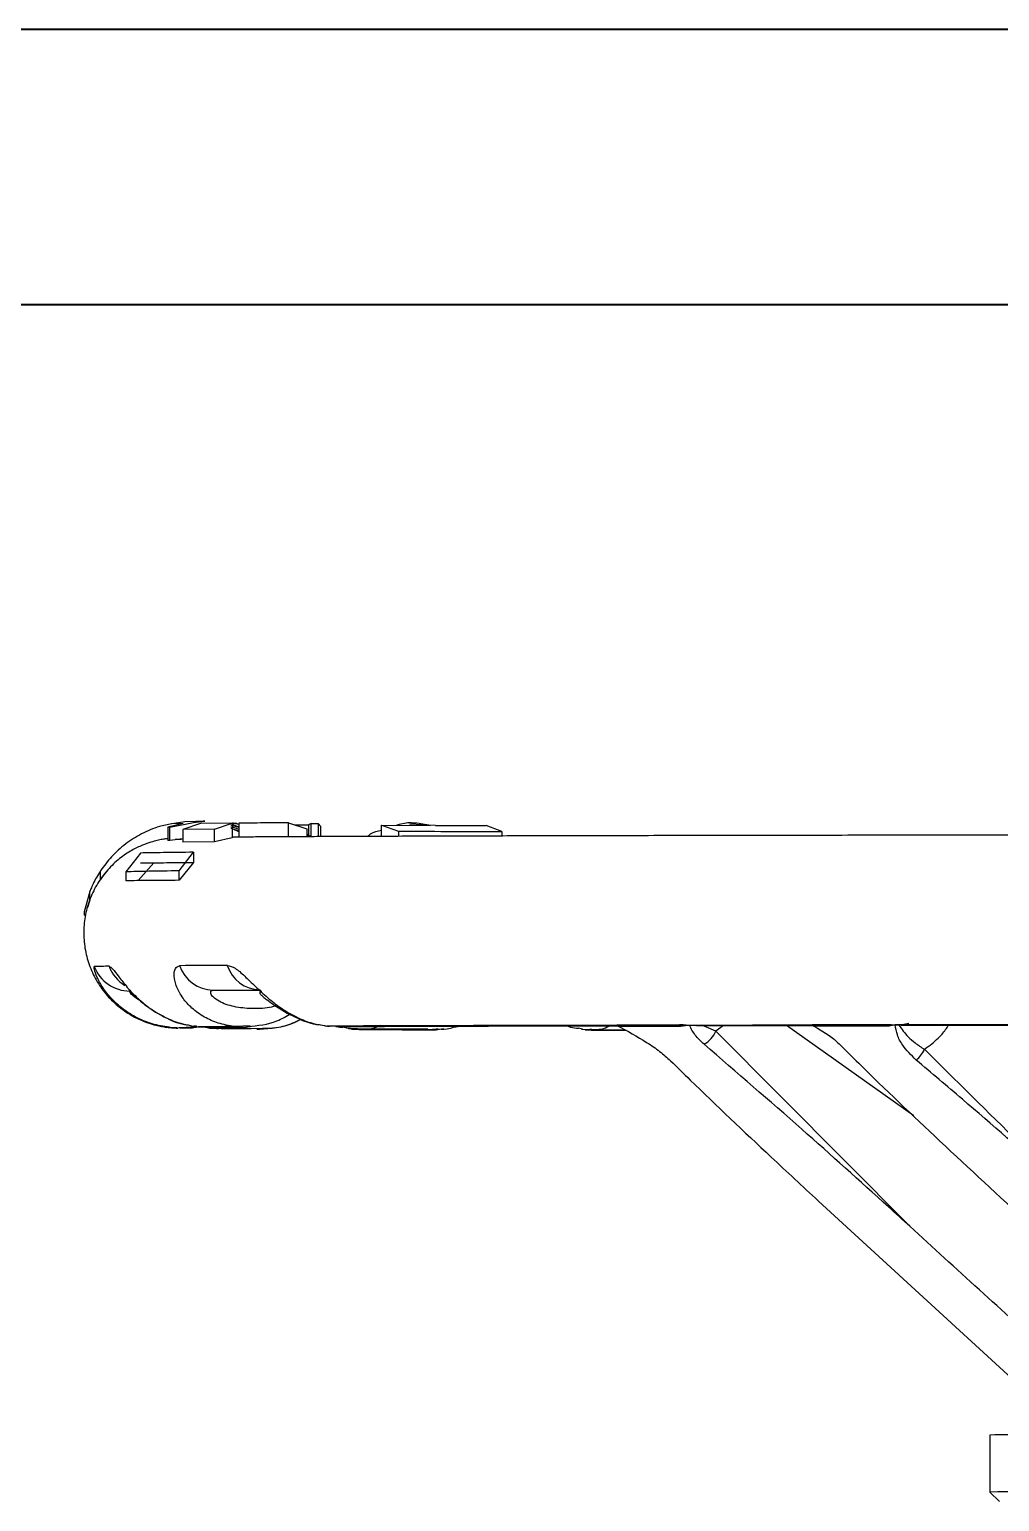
# Model space of a CAD drawing. Header units: millimetres. Extents: x 2180 to 4616, y 795 to 2518.
# Drawn here: x 3577.1 to 3679.2, y 2363 to 2518 of the extents above; entities that cross this region are included whole.
import ezdxf

# ---------------------------------------------------------------- set-up
doc = ezdxf.new("R2010")
doc.units = ezdxf.units.MM
doc.layers.add('AM_BOR', color=7, linetype='Continuous', lineweight=50)
doc.layers.add('粗实线', color=7, linetype='Continuous', lineweight=40)

# ---------------------------------------------------------------- blocks, each defined once
blk = doc.blocks.new('rA3')
at = {"layer": '粗实线'}
for p, q in [((753.384, 421.26), (333.384, 421.26)), ((748.384, 416.26), (358.384, 416.26))]:
    blk.add_line(p, q, dxfattribs=at)

msp = doc.modelspace()

# ---------------------------------------------------------------- linework, layer by layer
at = {"color": 7, "linetype": 'Continuous', "lineweight": 25}
for p, q in [((3593.257, 2434.342), (3591.666, 2433.976)), ((3591.844, 2433.98), (3591.666, 2433.976)), ((3591.666, 2433.976), (3591.666, 2432.571)), ((3591.844, 2433.98), (3594.346, 2434.474)), ((3591.844, 2432.574), (3591.844, 2433.98)), ((3593.447, 2434.54), (3592.055, 2434.316)), ((3593.257, 2434.342), (3592.055, 2434.316)), ((3595.08, 2434.351), (3593.218, 2433.735)), ((3596.573, 2433.772), (3593.218, 2433.735)), ((3593.218, 2433.735), (3593.218, 2432.391)), ((3594.608, 2434.564), (3593.447, 2434.54)), ((3594.346, 2434.474), (3595.533, 2434.616)), ((3594.631, 2434.567), (3594.608, 2434.564)), ((3595.358, 2434.614), (3594.631, 2434.567)), ((3598.418, 2434.383), (3595.08, 2434.351)), ((3595.533, 2434.616), (3595.358, 2434.614)), ((3596.573, 2433.772), (3598.418, 2434.383)), ((3596.573, 2432.419), (3596.573, 2433.772)), ((3599.105, 2433.947), (3598.379, 2434.135)), ((3598.418, 2434.383), (3598.418, 2432.849)), ((3598.961, 2434.335), (3598.438, 2434.379)), ((3598.458, 2434.413), (3598.622, 2434.395)), ((3599.105, 2433.537), (3598.74, 2433.676)), ((3599.105, 2434.389), (3599.105, 2432.921)), ((3604.345, 2434.425), (3606.277, 2433.792)), ((3604.345, 2432.954), (3604.345, 2434.425)), ((3605.007, 2434.208), (3606.455, 2434.203)), ((3606.277, 2433.792), (3606.277, 2432.964)), ((3606.738, 2434.369), (3606.455, 2434.203)), ((3606.455, 2434.203), (3606.455, 2433.132)), ((3606.738, 2434.369), (3607.464, 2434.365)), ((3606.738, 2432.966), (3606.738, 2434.369)), ((3607.764, 2434.039), (3607.464, 2434.365)), ((3607.464, 2434.365), (3607.464, 2432.969)), ((3607.764, 2432.971), (3607.764, 2434.039)), ((3614.134, 2434.173), (3615.927, 2433.549)), ((3614.134, 2434.173), (3619.27, 2434.15)), ((3614.134, 2432.997), (3614.134, 2434.173)), ((3615.927, 2433.549), (3615.927, 2433.003)), ((3619.81, 2434.148), (3617.084, 2434.268)), ((3617.842, 2434.392), (3617.305, 2434.394)), ((3619.81, 2434.148), (3625.139, 2434.127)), ((3626.801, 2433.497), (3625.139, 2434.127)), ((3626.801, 2433.497), (3626.801, 2433.037)), ((3591.844, 2432.574), (3591.666, 2432.571)), ((3593.218, 2432.735), (3591.844, 2432.574)), ((3593.084, 2432.673), (3592.406, 2432.665)), ((3596.573, 2432.419), (3593.218, 2432.391)), ((3598.418, 2432.849), (3596.573, 2432.419)), ((3606.277, 2433.227), (3606.666, 2433.018)), ((3606.666, 2433.018), (3606.277, 2433.012)), ((3588.786, 2431.246), (3587.239, 2429.271)), ((3592.855, 2429.371), (3594.353, 2431.326)), ((3594.353, 2431.326), (3594.353, 2430.253)), ((3584.574, 2428.474), (3584.574, 2429.38)), ((3587.239, 2429.271), (3587.239, 2428.326)), ((3588.528, 2428.35), (3590.184, 2430.22)), ((3594.353, 2430.253), (3592.855, 2428.372)), ((3592.855, 2428.372), (3592.855, 2429.371)), ((3583.439, 2427.208), (3583.427, 2427.185)), ((3583.439, 2426.315), (3583.439, 2427.208)), ((3583.427, 2427.185), (3582.832, 2425.039)), ((3583.427, 2426.292), (3583.21, 2425.51)), ((3583.427, 2426.292), (3583.427, 2427.185)), ((3583.439, 2426.315), (3583.427, 2426.292)), ((3582.832, 2425.039), (3582.832, 2424.688)), ((3582.982, 2424.688), (3582.832, 2424.688)), ((3596.42, 2416.807), (3601.33, 2416.834)), ((3596.42, 2416.807), (3601.45, 2416.804)), ((3669.092, 2413.225), (3669.609, 2413.331)), ((3591.833, 2412.875), (3591.746, 2412.88)), ((3591.753, 2412.887), (3591.788, 2412.897)), ((3591.768, 2412.892), (3591.825, 2412.859)), ((3591.788, 2412.897), (3591.834, 2412.923)), ((3591.878, 2412.888), (3591.834, 2412.923)), ((3591.878, 2412.888), (3591.834, 2412.876)), ((3592.145, 2412.854), (3592.119, 2412.887)), ((3592.825, 2412.88), (3594.738, 2412.95)), ((3594.066, 2412.969), (3594.547, 2413.074)), ((3595.963, 2412.808), (3595.262, 2412.952)), ((3596.051, 2412.799), (3595.887, 2412.833)), ((3595.963, 2412.808), (3595.887, 2412.833)), ((3596.008, 2412.808), (3595.963, 2412.808)), ((3596.58, 2412.819), (3596.051, 2412.799)), ((3596.576, 2412.799), (3596.955, 2412.748)), ((3598.724, 2412.901), (3596.58, 2412.819)), ((3598.63, 2412.983), (3598.807, 2413.011)), ((3600.314, 2413.039), (3598.725, 2412.973)), ((3598.725, 2412.973), (3598.807, 2413.011)), ((3599.704, 2412.925), (3600.056, 2412.991)), ((3600.401, 2412.766), (3601.603, 2412.814)), ((3601.002, 2412.718), (3601.298, 2412.716)), ((3608.154, 2413.062), (3608.349, 2413.033)), ((3608.451, 2413.022), (3608.369, 2413.033)), ((3608.451, 2413.022), (3608.669, 2413.032)), ((3610.624, 2412.776), (3610.048, 2412.902)), ((3610.464, 2412.846), (3610.801, 2412.8)), ((3610.959, 2412.712), (3610.673, 2412.749)), ((3610.872, 2412.722), (3610.673, 2412.749)), ((3610.801, 2412.8), (3610.86, 2412.792)), ((3610.86, 2412.792), (3611.809, 2412.664)), ((3619.09, 2412.681), (3619.889, 2412.721)), ((3619.833, 2412.635), (3620.645, 2412.759)), ((3619.889, 2412.721), (3620.073, 2412.73)), ((3621.73, 2412.925), (3622.383, 2413.024)), ((3635.27, 2412.699), (3634.876, 2412.798)), ((3635.573, 2412.633), (3635.161, 2412.675)), ((3635.264, 2412.665), (3635.161, 2412.675)), ((3635.735, 2412.643), (3635.573, 2412.633)), ((3635.573, 2412.633), (3639.744, 2412.623)), ((3636.153, 2412.642), (3635.735, 2412.643)), ((3635.858, 2412.651), (3636.26, 2412.591)), ((3639.14, 2413.156), (3645.603, 2413.169)), ((3639.14, 2413.156), (3639.396, 2413.019)), ((3639.396, 2413.019), (3645.638, 2413.026)), ((3645.892, 2413.168), (3645.489, 2413.167)), ((3645.603, 2413.169), (3645.638, 2413.026)), ((3645.638, 2413.026), (3646.381, 2413.129)), ((3649.321, 2412.506), (3647.856, 2413.119)), ((3650.104, 2413.088), (3649.321, 2412.506)), ((3669.713, 2391.945), (3649.321, 2412.506)), ((3670.132, 2403.566), (3656.746, 2413.1)), ((3659.41, 2413.135), (3659.493, 2413.128)), ((3659.779, 2413.193), (3667.164, 2413.203)), ((3659.779, 2413.193), (3660.061, 2413.037)), ((3660.061, 2413.037), (3667.157, 2413.04)), ((3667.164, 2413.203), (3667.157, 2413.04)), ((3668.181, 2413.146), (3668.577, 2413.121)), ((3660.105, 2394.608), (3688.684, 2368.35)), ((3678.148, 2369.965), (3678.148, 2363.965)), ((3678.148, 2363.964), (3679.148, 2362.964))]:
    msp.add_line(p, q, dxfattribs=at)
for centre, radius, start, end in [((3586.795, 2306.869), 112.461, 90.67829, 91.46899), ((3587.644, 2420.707), 3.99, 200.7466, 269.94723), ((3589.198, 2420.721), 3.987, 200.53714, 238.92466), ((3616.541, -1480.969), 3900.426, 90.273673, 90.347423), ((3596.486, 2420.603), 3.796, 198.69099, 269.01094), ((3601.431, 2420.524), 3.692, 197.51104, 268.43264), ((3608.483, 3819.829), 1407.053, 269.518479, 269.594895), ((3646.583, 2413.707), 2.99, 299.82941, 336.32535), ((3668.523, 2411.787), 2.995, 308.67298, 336.20635), ((3685.222, 2048.032), 322.01, 89.73693, 91.25872), ((3689.943, 1613.432), 750.625, 89.883813, 90.900378)]:
    msp.add_arc(centre, radius, start, end, dxfattribs=at)
for points, knots in [([(3592.052, 2434.316), (3591.621, 2434.234), (3590.523, 2434.024), (3588.881, 2433.313), (3587.175, 2432.24), (3585.708, 2430.931), (3584.94, 2429.88), (3584.574, 2429.38)], [0, 0, 0, 0, 0.1436466, 0.3657796, 0.5794741, 0.7996194, 1, 1, 1, 1]), ([(3598.289, 2434.198), (3598.444, 2434.184), (3598.766, 2434.153), (3598.989, 2434.043), (3599.105, 2433.986)], [0, 0, 0, 0, 0.4794776, 1, 1, 1, 1]), ([(3598.289, 2434.007), (3598.381, 2433.99), (3598.697, 2433.929), (3598.935, 2433.827), (3599.105, 2433.754)], [0, 0, 0, 0, 0.2892723, 1, 1, 1, 1]), ([(3598.289, 2433.849), (3598.362, 2433.83), (3598.647, 2433.753), (3598.909, 2433.61), (3599.105, 2433.504)], [0, 0, 0, 0, 0.2547132, 1, 1, 1, 1]), ([(3599.105, 2434.258), (3599.103, 2434.258), (3598.884, 2434.324), (3598.65, 2434.304), (3598.418, 2434.284)], [0, 0, 0, 0, 0.0059339, 1, 1, 1, 1]), ([(3599.105, 2433.461), (3598.942, 2433.557), (3598.723, 2433.685), (3598.481, 2433.753), (3598.418, 2433.771)], [0, 0, 0, 0, 0.7422142, 1, 1, 1, 1]), ([(3598.43, 2434.405), (3598.584, 2434.41), (3598.77, 2434.415), (3598.949, 2434.363), (3598.98, 2434.354)], [0, 0, 0, 0, 0.8253899, 1, 1, 1, 1]), ([(3604.345, 2434.425), (3603.3, 2434.419), (3601.206, 2434.408), (3599.806, 2434.395), (3599.105, 2434.389)], [0, 0, 0, 0, 0.4988559, 1, 1, 1, 1]), ([(3612.664, 2432.991), (3612.767, 2433.084), (3613.189, 2433.465), (3613.727, 2433.565), (3614.134, 2433.641)], [0, 0, 0, 0, 0.2430477, 1, 1, 1, 1]), ([(3615.693, 2434.166), (3615.848, 2434.222), (3616.998, 2434.641), (3618.216, 2434.378), (3619.27, 2434.15)], [0, 0, 0, 0, 0.1344178, 1, 1, 1, 1]), ([(3615.927, 2433.549), (3617.584, 2433.541), (3620.906, 2433.523), (3624.833, 2433.506), (3626.801, 2433.497)], [0, 0, 0, 0, 0.498853, 1, 1, 1, 1]), ([(3591.666, 2432.763), (3591.613, 2432.757), (3591.475, 2432.742), (3591.097, 2432.686), (3590.529, 2432.573), (3589.808, 2432.38), (3588.895, 2432.053), (3587.769, 2431.506), (3586.512, 2430.658), (3585.284, 2429.496), (3584.233, 2428.08), (3583.44, 2426.485), (3582.94, 2424.771), (3582.752, 2422.995), (3582.88, 2421.213), (3583.323, 2419.481), (3584.065, 2417.856), (3585.082, 2416.388), (3586.342, 2415.124), (3587.707, 2414.172), (3588.966, 2413.565), (3589.962, 2413.224), (3590.722, 2413.036), (3591.295, 2412.934), (3591.618, 2412.892), (3591.722, 2412.882), (3591.746, 2412.88)], [0, 0, 0, 0, 0.0148867, 0.0392673, 0.0620584, 0.0873333, 0.1182037, 0.1585511, 0.2087423, 0.2639748, 0.320539, 0.3773811, 0.4342854, 0.491206, 0.5481328, 0.6050646, 0.6620035, 0.7189518, 0.7759064, 0.832816, 0.878701, 0.9113007, 0.9380514, 0.963413, 0.9915051, 1, 1, 1, 1]), ([(3753.148, 2433.168), (3750.75, 2433.168), (3747.369, 2433.168), (3742.366, 2433.167), (3738.074, 2433.167), (3732.97, 2433.165), (3727.628, 2433.164), (3722.062, 2433.162), (3716.36, 2433.159), (3710.575, 2433.156), (3704.75, 2433.152), (3698.92, 2433.148), (3693.113, 2433.143), (3687.354, 2433.138), (3681.663, 2433.133), (3676.058, 2433.126), (3670.558, 2433.12), (3665.176, 2433.112), (3659.927, 2433.105), (3654.823, 2433.097), (3649.875, 2433.088), (3645.095, 2433.079), (3640.493, 2433.07), (3636.076, 2433.06), (3631.854, 2433.05), (3627.834, 2433.04), (3624.023, 2433.029), (3620.425, 2433.018), (3617.047, 2433.007), (3613.892, 2432.996), (3610.964, 2432.985), (3608.265, 2432.973), (3605.797, 2432.961), (3603.557, 2432.95), (3601.552, 2432.938), (3599.827, 2432.927), (3598.864, 2432.92), (3598.418, 2432.916)], [0, 0, 0, 0, 0.0344071, 0.0485109, 0.0718894, 0.0961605, 0.1221805, 0.149305, 0.1772714, 0.2058697, 0.2349502, 0.2644009, 0.2941371, 0.3240924, 0.3542143, 0.3844599, 0.4147936, 0.445185, 0.4756078, 0.5060385, 0.5364555, 0.5668389, 0.5971695, 0.6274283, 0.6575964, 0.6876542, 0.7175815, 0.7473561, 0.7769545, 0.8063502, 0.8355137, 0.8644114, 0.8930048, 0.921249, 0.9490912, 0.9764687, 1, 1, 1, 1]), ([(3594.353, 2431.326), (3593.235, 2431.312), (3591.015, 2431.284), (3589.526, 2431.258), (3588.786, 2431.246)], [0, 0, 0, 0, 0.5034187, 1, 1, 1, 1]), ([(3584.574, 2429.38), (3584.428, 2429.15), (3584.141, 2428.696), (3583.802, 2428.04), (3583.586, 2427.562), (3583.486, 2427.321), (3583.448, 2427.228), (3583.442, 2427.214), (3583.439, 2427.208)], [0, 0, 0, 0, 0.2914797, 0.5750699, 0.8079281, 0.8967748, 0.9490808, 1, 1, 1, 1]), ([(3585.147, 2429.225), (3585.144, 2429.222), (3584.904, 2429.02), (3584.738, 2428.745), (3584.574, 2428.474)], [0, 0, 0, 0, 0.01355435, 1, 1, 1, 1]), ([(3592.855, 2429.371), (3591.727, 2429.353), (3589.487, 2429.318), (3587.985, 2429.286), (3587.239, 2429.271)], [0, 0, 0, 0, 0.5039201, 1, 1, 1, 1]), ([(3588.786, 2430.207), (3589.531, 2430.214), (3591.021, 2430.23), (3593.242, 2430.245), (3594.353, 2430.253)], [0, 0, 0, 0, 0.4999998, 1, 1, 1, 1]), ([(3592.855, 2428.372), (3591.735, 2428.364), (3589.494, 2428.349), (3587.991, 2428.333), (3587.239, 2428.326)], [0, 0, 0, 0, 0.5000002, 1, 1, 1, 1]), ([(3591.788, 2412.897), (3591.186, 2412.996), (3590.016, 2413.189), (3588.362, 2413.872), (3587.144, 2414.634), (3586.295, 2415.343), (3585.734, 2415.896), (3585.241, 2416.47), (3584.812, 2417.065), (3584.467, 2417.638), (3584.113, 2418.345), (3583.856, 2419.098), (3583.893, 2419.228), (3583.912, 2419.293)], [0, 0, 0, 0, 0.1284973, 0.2497639, 0.3799902, 0.4410033, 0.4995684, 0.5633982, 0.624473, 0.6884765, 0.7497189, 0.8750081, 1, 1, 1, 1]), ([(3585.464, 2419.322), (3585.58, 2419.26), (3585.812, 2419.135), (3586.465, 2418.24), (3587.196, 2417.308), (3587.907, 2416.522), (3588.679, 2415.758), (3589.57, 2415.026), (3590.561, 2414.381), (3591.616, 2413.812), (3593.028, 2413.242), (3594.197, 2413.05), (3594.798, 2412.952)], [0, 0, 0, 0, 0.1245331, 0.2497204, 0.3746604, 0.4358129, 0.4997369, 0.6193085, 0.6831267, 0.7499061, 0.8713351, 1, 1, 1, 1]), ([(3598.63, 2412.983), (3598.063, 2413.081), (3596.961, 2413.272), (3595.449, 2413.954), (3594.376, 2414.716), (3593.668, 2415.425), (3593.222, 2415.979), (3592.858, 2416.555), (3592.576, 2417.151), (3592.394, 2417.725), (3592.282, 2418.434), (3592.37, 2419.19), (3592.717, 2419.321), (3592.89, 2419.386)], [0, 0, 0, 0, 0.12847248, 0.24975174, 0.3799936, 0.44100837, 0.49957067, 0.56339972, 0.6244689, 0.68847721, 0.74971847, 0.87501061, 1, 1, 1, 1]), ([(3597.911, 2419.413), (3598.175, 2419.35), (3598.705, 2419.224), (3599.717, 2418.325), (3600.661, 2417.388), (3601.492, 2416.599), (3602.351, 2415.833), (3603.288, 2415.1), (3604.288, 2414.454), (3605.33, 2413.886), (3606.692, 2413.318), (3607.787, 2413.129), (3608.349, 2413.033)], [0, 0, 0, 0, 0.1245352, 0.2497123, 0.3746683, 0.4358121, 0.4997348, 0.6193036, 0.6831306, 0.7499247, 0.8713728, 1, 1, 1, 1]), ([(3587.581, 2416.893), (3587.572, 2416.891), (3587.539, 2416.883), (3587.665, 2416.73), (3587.944, 2416.429), (3588.558, 2415.836), (3589.594, 2414.951), (3591.29, 2413.936), (3592.772, 2413.259), (3593.683, 2413.165), (3593.819, 2413.151)], [0, 0, 0, 0, 0.023323, 0.0856596, 0.1580207, 0.2430344, 0.4417407, 0.6789866, 0.9522608, 1, 1, 1, 1]), ([(3588.838, 2415.671), (3588.709, 2415.733), (3588.326, 2415.916), (3587.88, 2416.286), (3587.599, 2416.643), (3587.626, 2416.692), (3587.64, 2416.716)], [0, 0, 0, 0, 0.1407072, 0.4184993, 0.7090977, 1, 1, 1, 1]), ([(3602.992, 2415.141), (3602.852, 2415.1), (3602.085, 2414.878), (3600.668, 2414.831), (3598.832, 2414.966), (3597.402, 2415.399), (3596.538, 2415.931), (3596.16, 2416.374), (3596.126, 2416.734), (3596.322, 2416.783), (3596.42, 2416.807)], [0, 0, 0, 0, 0.0426739, 0.2343151, 0.4259587, 0.6169991, 0.7170695, 0.8085352, 0.9042176, 1, 1, 1, 1]), ([(3601.546, 2416.675), (3601.5, 2416.662), (3601.347, 2416.618), (3601.281, 2416.543), (3601.384, 2416.372), (3601.658, 2416.128), (3601.999, 2415.856), (3602.462, 2415.508), (3603.552, 2414.733), (3605.133, 2413.871), (3606.748, 2413.254), (3607.548, 2413.18), (3607.743, 2413.162)], [0, 0, 0, 0, 0.0349153, 0.1182998, 0.1932785, 0.2622653, 0.3240599, 0.3768786, 0.4681528, 0.7421421, 0.9372986, 1, 1, 1, 1]), ([(3600.056, 2412.991), (3601.114, 2413.085), (3602.743, 2413.23), (3604.129, 2414.067), (3604.615, 2414.36)], [0, 0, 0, 0, 0.6493093, 1, 1, 1, 1]), ([(3601.271, 2412.716), (3601.882, 2412.749), (3603.077, 2412.813), (3604.548, 2413.211), (3605.356, 2413.598), (3605.632, 2413.73)], [0, 0, 0, 0, 0.4074999, 0.7971073, 1, 1, 1, 1]), ([(3601.603, 2412.814), (3602.067, 2412.816), (3603.395, 2412.823), (3604.805, 2413.231), (3605.596, 2413.728), (3605.611, 2413.737)], [0, 0, 0, 0, 0.3456559, 0.9874843, 1, 1, 1, 1]), ([(3591.85, 2412.869), (3591.911, 2412.863), (3592.176, 2412.836), (3592.413, 2412.827), (3592.586, 2412.819), (3592.692, 2412.815)], [0, 0, 0, 0, 0.102874, 0.4498624, 1, 1, 1, 1]), ([(3594.694, 2413.012), (3594.671, 2413.005), (3593.779, 2412.714), (3592.816, 2412.802), (3591.878, 2412.888)], [0, 0, 0, 0, 0.0262577, 1, 1, 1, 1]), ([(3593.243, 2412.832), (3593.686, 2412.823), (3594.193, 2412.811), (3594.678, 2412.935), (3594.738, 2412.95)], [0, 0, 0, 0, 0.87522233, 1, 1, 1, 1]), ([(3594.574, 2412.988), (3594.554, 2412.984), (3594.335, 2412.939), (3594.045, 2412.908), (3593.709, 2412.869), (3593.617, 2412.863), (3593.563, 2412.86)], [0, 0, 0, 0, 0.02437842, 0.26552725, 0.57548966, 1, 1, 1, 1]), ([(3594.798, 2412.952), (3595.343, 2412.957), (3596.432, 2412.968), (3597.897, 2412.978), (3598.63, 2412.983)], [0, 0, 0, 0, 0.4993996, 1, 1, 1, 1]), ([(3598.725, 2412.973), (3597.993, 2412.968), (3596.529, 2412.957), (3595.439, 2412.947), (3594.893, 2412.942)], [0, 0, 0, 0, 0.4993996, 1, 1, 1, 1]), ([(3595.985, 2412.893), (3596.27, 2412.896), (3596.942, 2412.903), (3598.184, 2412.914), (3599.24, 2412.922), (3599.737, 2412.925)], [0, 0, 0, 0, 0.2805546, 0.6611713, 1, 1, 1, 1]), ([(3596.051, 2412.799), (3596.682, 2412.793), (3597.946, 2412.782), (3599.582, 2412.771), (3600.401, 2412.766)], [0, 0, 0, 0, 0.499399, 1, 1, 1, 1]), ([(3600.317, 2412.775), (3599.497, 2412.78), (3597.968, 2412.791), (3596.785, 2412.801), (3596.237, 2412.806)], [0, 0, 0, 0, 0.5361807, 1, 1, 1, 1]), ([(3608.349, 2413.033), (3609.879, 2413.039), (3612.945, 2413.05), (3617.899, 2413.066), (3622.893, 2413.08), (3627.876, 2413.093), (3633.174, 2413.105), (3636.976, 2413.112), (3638.878, 2413.116)], [0, 0, 0, 0, 0.1901055, 0.3809491, 0.5349186, 0.6888882, 0.8444441, 1, 1, 1, 1]), ([(3638.909, 2413.103), (3636.594, 2413.099), (3631.953, 2413.09), (3625.994, 2413.076), (3620.804, 2413.062), (3616.335, 2413.049), (3612.17, 2413.036), (3609.69, 2413.026), (3608.451, 2413.022)], [0, 0, 0, 0, 0.1905993, 0.3819402, 0.5356681, 0.689396, 0.844698, 1, 1, 1, 1]), ([(3609.223, 2413.062), (3609.294, 2413.034), (3609.562, 2412.928), (3609.843, 2412.913), (3610.048, 2412.902)], [0, 0, 0, 0, 0.2662563, 1, 1, 1, 1]), ([(3609.33, 2412.977), (3609.358, 2412.978), (3610.31, 2412.982), (3612.409, 2412.99), (3615.647, 2413.002), (3619.156, 2413.014), (3622.894, 2413.026), (3626.862, 2413.037), (3631.059, 2413.048), (3635.087, 2413.058), (3637.804, 2413.064), (3638.973, 2413.066)], [0, 0, 0, 0, 0.003964, 0.1311845, 0.2589432, 0.3871182, 0.5156196, 0.6443792, 0.7733439, 0.9024716, 1, 1, 1, 1]), ([(3614.038, 2413.085), (3613.819, 2412.988), (3612.898, 2412.581), (3611.798, 2412.655), (3610.959, 2412.712)], [0, 0, 0, 0, 0.23741312, 1, 1, 1, 1]), ([(3610.959, 2412.712), (3612.23, 2412.707), (3614.774, 2412.696), (3617.65, 2412.686), (3619.09, 2412.681)], [0, 0, 0, 0, 0.4993995, 1, 1, 1, 1]), ([(3619.009, 2412.691), (3617.571, 2412.696), (3614.794, 2412.706), (3612.336, 2412.716), (3611.151, 2412.72)], [0, 0, 0, 0, 0.5178805, 1, 1, 1, 1]), ([(3611.786, 2412.664), (3611.791, 2412.664), (3612.794, 2412.66), (3615.025, 2412.652), (3617.715, 2412.642), (3619.425, 2412.637), (3619.892, 2412.635)], [0, 0, 0, 0, 0.0022858, 0.4215553, 0.8421077, 1, 1, 1, 1]), ([(3620.073, 2412.73), (3620.505, 2412.705), (3621.139, 2412.667), (3621.792, 2412.937), (3622.001, 2413.023)], [0, 0, 0, 0, 0.68017584, 1, 1, 1, 1]), ([(3633.688, 2413.054), (3633.797, 2413.008), (3634.19, 2412.84), (3634.588, 2412.815), (3634.876, 2412.798)], [0, 0, 0, 0, 0.2767867, 1, 1, 1, 1]), ([(3638.154, 2413.065), (3637.961, 2412.948), (3637.361, 2412.588), (3636.585, 2412.633), (3636.059, 2412.664)], [0, 0, 0, 0, 0.3216108, 1, 1, 1, 1]), ([(3636.247, 2412.591), (3637.236, 2412.589), (3638.396, 2412.586), (3639.631, 2412.584), (3639.814, 2412.583)], [0, 0, 0, 0, 0.8524702, 1, 1, 1, 1]), ([(3638.878, 2413.116), (3638.874, 2413.124), (3638.866, 2413.139), (3638.976, 2413.154), (3639.091, 2413.155), (3639.14, 2413.156)], [0, 0, 0, 0, 0.36415878, 0.730056, 1, 1, 1, 1]), ([(3638.878, 2413.116), (3638.949, 2413.088), (3639.093, 2413.03), (3639.294, 2413.023), (3639.396, 2413.019)], [0, 0, 0, 0, 0.4905779, 1, 1, 1, 1]), ([(3638.909, 2413.103), (3639.985, 2412.514), (3641.602, 2411.63), (3643.461, 2410.351), (3644.183, 2409.703), (3644.55, 2409.374)], [0, 0, 0, 0, 0.4948815, 0.7435182, 1, 1, 1, 1]), ([(3645.603, 2413.169), (3645.683, 2413.168), (3645.844, 2413.166), (3646.126, 2413.149), (3646.304, 2413.135), (3646.381, 2413.129)], [0, 0, 0, 0, 0.3587973, 0.7200357, 1, 1, 1, 1]), ([(3646.381, 2413.129), (3648.481, 2413.132), (3652.686, 2413.139), (3657.157, 2413.145), (3659.395, 2413.148)], [0, 0, 0, 0, 0.4993351, 1, 1, 1, 1]), ([(3646.543, 2413.116), (3648.622, 2413.12), (3652.781, 2413.126), (3657.2, 2413.132), (3659.41, 2413.135)], [0, 0, 0, 0, 0.5000042, 1, 1, 1, 1]), ([(3648.07, 2411.113), (3647.735, 2411.435), (3647.008, 2412.133), (3646.706, 2412.772), (3646.543, 2413.116)], [0, 0, 0, 0, 0.461832, 1, 1, 1, 1]), ([(3647.294, 2413.083), (3648.164, 2413.085), (3650.692, 2413.09), (3654.776, 2413.097), (3658.066, 2413.102), (3659.563, 2413.104)], [0, 0, 0, 0, 0.2220878, 0.6459102, 1, 1, 1, 1]), ([(3659.395, 2413.148), (3659.402, 2413.156), (3659.415, 2413.172), (3659.56, 2413.19), (3659.709, 2413.192), (3659.779, 2413.193)], [0, 0, 0, 0, 0.34458151, 0.6913843, 1, 1, 1, 1]), ([(3659.395, 2413.148), (3659.563, 2413.099), (3659.766, 2413.04), (3660.019, 2413.037), (3660.061, 2413.037)], [0, 0, 0, 0, 0.8320754, 1, 1, 1, 1]), ([(3659.41, 2413.135), (3660.205, 2412.68), (3661.32, 2412.042), (3662.078, 2411.35), (3662.295, 2411.153)], [0, 0, 0, 0, 0.7138885, 1, 1, 1, 1]), ([(3667.157, 2413.04), (3667.292, 2413.045), (3667.569, 2413.053), (3667.869, 2413.123), (3668.023, 2413.159)], [0, 0, 0, 0, 0.4892665, 1, 1, 1, 1]), ([(3667.165, 2413.203), (3667.257, 2413.202), (3667.442, 2413.2), (3667.753, 2413.181), (3667.937, 2413.166), (3668.023, 2413.159)], [0, 0, 0, 0, 0.3456454, 0.6937449, 1, 1, 1, 1]), ([(3668.023, 2413.159), (3670.89, 2413.162), (3676.637, 2413.168), (3685.057, 2413.175), (3693.082, 2413.181), (3700.686, 2413.185), (3708.441, 2413.189), (3713.721, 2413.191), (3716.36, 2413.192)], [0, 0, 0, 0, 0.1905194, 0.3817787, 0.5355474, 0.689316, 0.844658, 1, 1, 1, 1]), ([(3716.396, 2413.179), (3713.16, 2413.177), (3706.676, 2413.175), (3697.794, 2413.17), (3689.695, 2413.165), (3682.355, 2413.159), (3675.153, 2413.153), (3670.505, 2413.148), (3668.181, 2413.146)], [0, 0, 0, 0, 0.191069, 0.3828813, 0.5363817, 0.689882, 0.844941, 1, 1, 1, 1]), ([(3670.394, 2409.449), (3669.865, 2409.973), (3668.96, 2410.869), (3668.37, 2412.11), (3668.245, 2412.798), (3668.181, 2413.146)], [0, 0, 0, 0, 0.4102096, 0.7017854, 1, 1, 1, 1]), ([(3668.578, 2413.12), (3668.868, 2412.707), (3669.307, 2412.082), (3670.145, 2411.356), (3670.665, 2410.973), (3670.953, 2410.778), (3671.116, 2410.672), (3671.202, 2410.618), (3671.247, 2410.59), (3671.259, 2410.582), (3671.262, 2410.58), (3671.263, 2410.579), (3671.263, 2410.579), (3671.263, 2410.579)], [0, 0, 0, 0, 0.49197562, 0.74489765, 0.87175356, 0.93563258, 0.96773802, 0.99159295, 0.99772437, 0.99934206, 0.99978984, 0.99992413, 1, 1, 1, 1]), ([(3668.801, 2413.117), (3669.735, 2413.118), (3672.547, 2413.122), (3677.392, 2413.128), (3683.311, 2413.134), (3689.351, 2413.14), (3695.49, 2413.145), (3701.711, 2413.15), (3708.002, 2413.154), (3712.953, 2413.157), (3715.822, 2413.159), (3716.557, 2413.159)], [0, 0, 0, 0, 0.0636959, 0.1918521, 0.3199247, 0.4478685, 0.5756211, 0.7030914, 0.8301371, 0.9565192, 1, 1, 1, 1]), ([(3671.263, 2410.579), (3671.527, 2410.764), (3672.021, 2411.111), (3672.76, 2411.818), (3673.377, 2412.421), (3673.69, 2412.962), (3673.783, 2413.123)], [0, 0, 0, 0, 0.28673118, 0.53732024, 0.86197598, 1, 1, 1, 1]), ([(3669.713, 2391.945), (3668.965, 2392.627), (3665.225, 2396.033), (3658.146, 2402.421), (3651.527, 2408.131), (3648.07, 2411.113)], [0, 0, 0, 0, 0.1067041, 0.5335339, 1, 1, 1, 1]), ([(3662.295, 2411.153), (3662.979, 2410.471), (3666.402, 2407.06), (3673.026, 2400.751), (3679.111, 2395.131), (3682.246, 2392.236)], [0, 0, 0, 0, 0.10808648, 0.54047259, 1, 1, 1, 1]), ([(3686.856, 2395.183), (3683.542, 2398.453), (3678.343, 2403.582), (3673.147, 2408.717), (3671.263, 2410.579)], [0, 0, 0, 0, 0.6374709, 1, 1, 1, 1]), ([(3644.55, 2409.374), (3645.238, 2408.698), (3648.681, 2405.321), (3653.872, 2400.397), (3658.446, 2396.149), (3660.105, 2394.608)], [0, 0, 0, 0, 0.1374136, 0.6871079, 1, 1, 1, 1]), ([(3686.856, 2395.183), (3686.093, 2395.859), (3682.276, 2399.241), (3676.839, 2404), (3672.019, 2408.075), (3670.394, 2409.449)], [0, 0, 0, 0, 0.14213623, 0.71070448, 1, 1, 1, 1]), ([(3699.028, 2365.232), (3694.141, 2369.681), (3684.367, 2378.578), (3674.598, 2387.49), (3669.713, 2391.945)], [0, 0, 0, 0, 0.4999999, 1, 1, 1, 1])]:
    msp.add_open_spline(points, degree=3, knots=knots, dxfattribs=at)

# ---------------------------------------------------------------- block references
at = {"layer": 'AM_BOR', "xscale": 5.80078125, "yscale": 5.80078125, "zscale": 5.80078125}
msp.add_blockref('rA3', (245.962, 74.322), dxfattribs=at)

doc.saveas('drawing.dxf')
